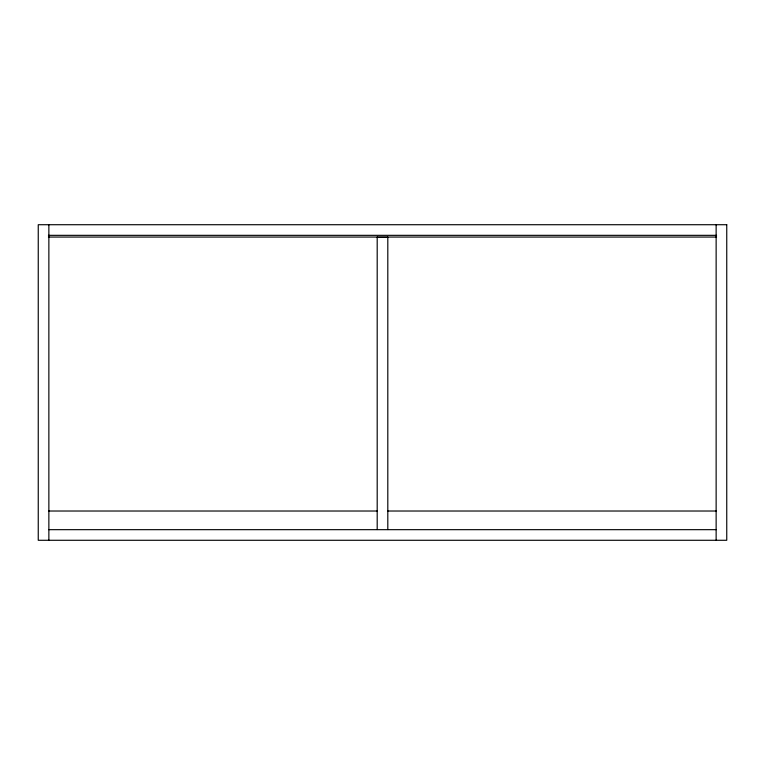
<?xml version="1.0" encoding="UTF-8"?>
<svg xmlns="http://www.w3.org/2000/svg" width="765" height="765" viewBox="0 0 765 765"><rect width="100%" height="100%" fill="white"/><g stroke="black" fill="none" stroke-linecap="round" stroke-linejoin="round"><path stroke-width="1.15" d="M48.434 235.333L716.566 235.333M48.434 237.054L716.566 237.054M377.193 237.341L387.807 237.341M48.864 511.02L377.193 511.02M387.807 511.02L716.136 511.02M48.864 529.667L716.136 529.667M716.136 224.719L716.136 540.281M387.807 237.054L387.807 529.543M377.193 237.054L377.193 529.543M48.864 224.719L48.864 540.281M726.75 224.719L38.25 224.719L38.25 540.281L726.75 540.281L726.75 224.719"/></g></svg>
